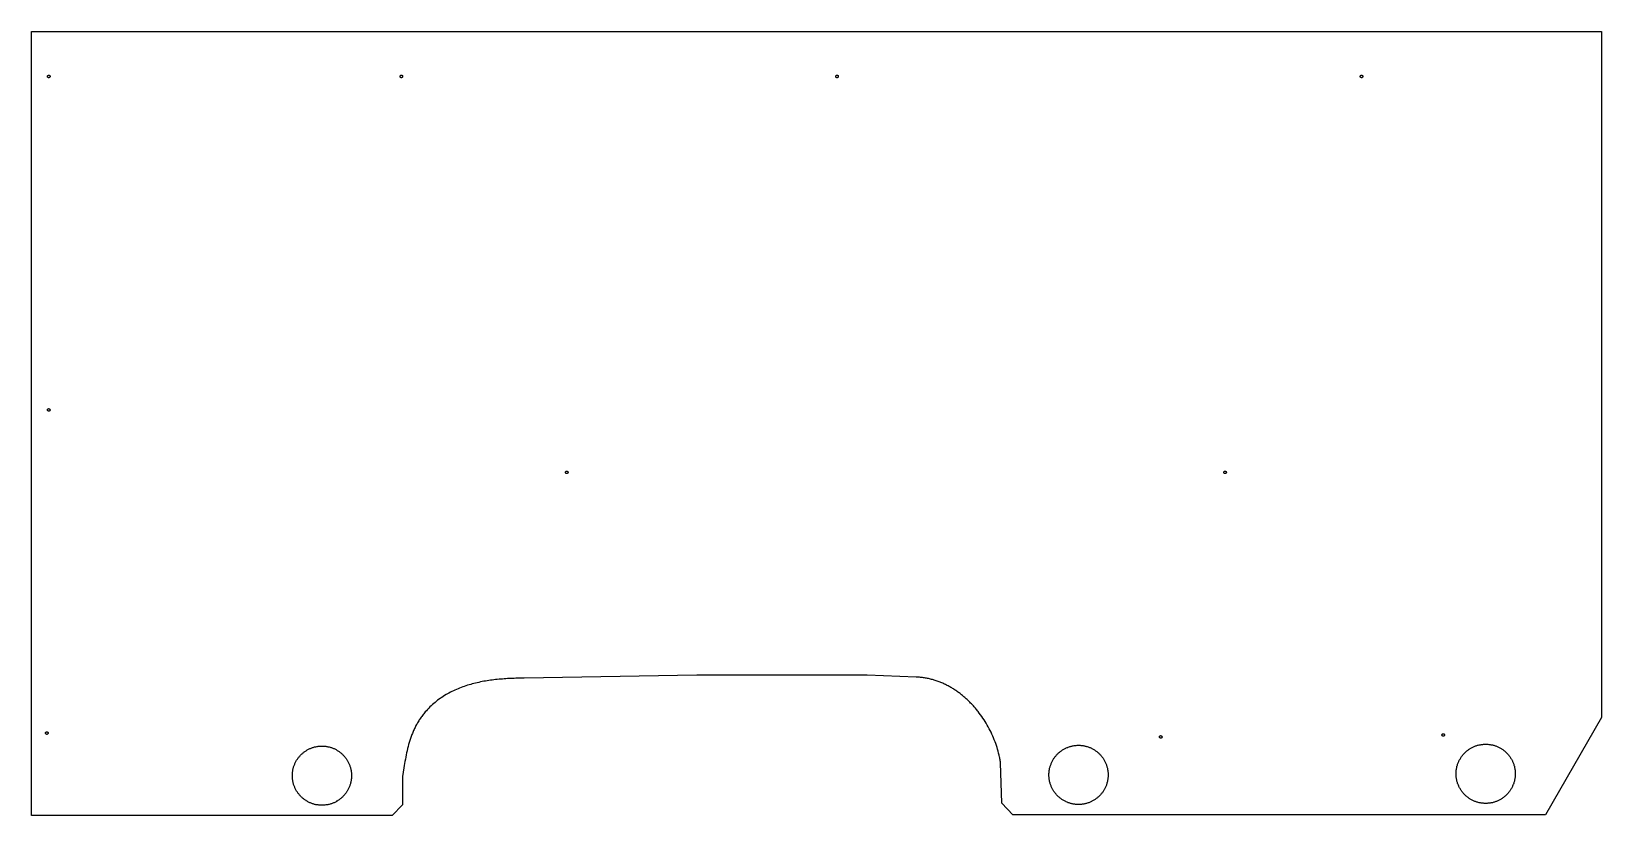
# Model space of a CAD drawing. Extents: x 123 to 9383, y -9826 to -282.
# Drawn here: x 2224 to 4664, y -4717 to -3499 of the extents above; entities that cross this region are included whole.
import ezdxf

# ---------------------------------------------------------------- set-up
doc = ezdxf.new("R2010")
doc.units = 0
doc.layers.add('Default_Layer', color=1, linetype='CONTINUOUS')

msp = doc.modelspace()

# ---------------------------------------------------------------- linework, layer by layer
at = {"layer": 'Default_Layer'}
for points in [[(2801, -4656.2), (2801, -4700.3), (2784.9, -4716.9), (2224.2, -4717), (2224.2, -3498.8), (4664.2, -3498.8), (4664.1, -4031.9), (4664.1, -4564.5), (4577.2, -4715.9), (4163.2, -4715.9), (3749.3, -4715.9), (3732, -4697.5), (3730.2, -4634.9), (3730, -4633.4), (3729.7, -4631.9), (3729.5, -4630.4), (3729.2, -4628.9), (3728.9, -4627.5), (3728.6, -4626), (3727.9, -4623), (3727.2, -4620), (3726.4, -4617), (3725.6, -4614), (3724.7, -4611), (3723.7, -4608.1), (3722.7, -4605.1), (3721.6, -4602.2), (3720.5, -4599.2), (3719.3, -4596.3), (3718.1, -4593.4), (3716.8, -4590.5), (3715.4, -4587.6), (3714, -4584.8), (3712.6, -4582), (3711.1, -4579.2), (3709.5, -4576.4), (3707.9, -4573.6), (3706.2, -4570.9), (3704.5, -4568.2), (3702.8, -4565.6), (3701, -4562.9), (3699.1, -4560.3), (3697.2, -4557.8), (3695.3, -4555.3), (3694.3, -4554), (3693.3, -4552.8), (3692.3, -4551.5), (3691.2, -4550.3), (3690.2, -4549.1), (3689.1, -4547.9), (3688.1, -4546.7), (3687, -4545.6), (3685.9, -4544.4), (3684.9, -4543.2), (3683.7, -4542.1), (3682.6, -4541), (3681.5, -4539.9), (3680.4, -4538.8), (3679.2, -4537.7), (3678.1, -4536.6), (3676.9, -4535.5), (3675.7, -4534.5), (3674.6, -4533.4), (3673.4, -4532.4), (3672.2, -4531.4), (3670.9, -4530.4), (3669.7, -4529.4), (3668.5, -4528.4), (3667.2, -4527.4), (3666, -4526.5), (3664.7, -4525.6), (3663.5, -4524.6), (3662.2, -4523.7), (3660.9, -4522.9), (3659.6, -4522), (3658.3, -4521.1), (3657, -4520.3), (3655.6, -4519.5), (3654.3, -4518.7), (3653, -4517.9), (3651.6, -4517.1), (3650.2, -4516.3), (3648.9, -4515.6), (3647.5, -4514.9), (3646.1, -4514.2), (3644.7, -4513.5), (3643.3, -4512.8), (3641.9, -4512.1), (3640.5, -4511.5), (3639, -4510.9), (3637.6, -4510.3), (3636.2, -4509.7), (3634.7, -4509.1), (3633.2, -4508.6), (3631.8, -4508.1), (3630.3, -4507.5), (3628.8, -4507.1), (3627.3, -4506.6), (3625.8, -4506.1), (3624.3, -4505.7), (3622.8, -4505.3), (3621.3, -4504.9), (3619.8, -4504.5), (3618.2, -4504.2), (3616.7, -4503.9), (3615.2, -4503.6), (3613.6, -4503.3), (3612, -4503), (3610.5, -4502.8), (3608.9, -4502.6), (3607.3, -4502.4), (3605.7, -4502.2), (3604.1, -4502), (3602.5, -4501.9), (3600.9, -4501.8), (3599.3, -4501.7), (3522.7, -4498.6), (3258.2, -4498.6), (2990.1, -4503.6), (2985, -4503.6), (2979.8, -4503.7), (2977.2, -4503.7), (2974.5, -4503.8), (2971.9, -4503.9), (2969.3, -4504), (2966.7, -4504.1), (2964, -4504.2), (2961.4, -4504.4), (2958.8, -4504.6), (2956.1, -4504.8), (2953.5, -4505), (2950.9, -4505.2), (2948.2, -4505.5), (2945.6, -4505.8), (2943, -4506.1), (2940.4, -4506.4), (2937.7, -4506.8), (2935.1, -4507.2), (2932.5, -4507.6), (2929.9, -4508), (2927.3, -4508.4), (2924.7, -4508.9), (2922.1, -4509.4), (2919.6, -4510), (2917, -4510.6), (2914.4, -4511.2), (2911.9, -4511.8), (2909.3, -4512.5), (2906.8, -4513.2), (2904.3, -4513.9), (2901.8, -4514.6), (2899.3, -4515.4), (2896.8, -4516.3), (2894.4, -4517.1), (2891.9, -4518), (2889.5, -4519), (2887.1, -4520), (2884.7, -4521), (2882.3, -4522), (2880, -4523.1), (2877.7, -4524.2), (2875.3, -4525.4), (2873, -4526.6), (2870.8, -4527.9), (2868.5, -4529.1), (2866.3, -4530.5), (2864.1, -4531.9), (2861.9, -4533.3), (2859.8, -4534.7), (2857.6, -4536.3), (2855.5, -4537.8), (2853.5, -4539.4), (2851.4, -4541.1), (2849.4, -4542.8), (2847.4, -4544.5), (2845.4, -4546.3), (2843.5, -4548.1), (2841.6, -4550), (2839.7, -4552), (2837.9, -4554), (2836.1, -4556), (2835, -4557.4), (2833.9, -4558.7), (2832.8, -4560.1), (2831.7, -4561.4), (2830.7, -4562.8), (2829.7, -4564.2), (2828.7, -4565.6), (2827.8, -4567), (2826.9, -4568.4), (2826, -4569.9), (2825.1, -4571.3), (2824.2, -4572.7), (2823.4, -4574.2), (2822.6, -4575.7), (2821.8, -4577.1), (2821, -4578.6), (2820.3, -4580.1), (2819.5, -4581.6), (2818.8, -4583.1), (2818.2, -4584.6), (2817.5, -4586.1), (2816.8, -4587.7), (2816.2, -4589.2), (2815.6, -4590.8), (2815, -4592.3), (2814.4, -4593.9), (2813.9, -4595.4), (2813.3, -4597), (2812.8, -4598.6), (2812.3, -4600.1), (2811.8, -4601.7), (2811.3, -4603.3), (2810.4, -4606.5), (2809.5, -4609.8), (2808.7, -4613), (2807.9, -4616.2), (2807.2, -4619.5), (2806.5, -4622.8), (2805.9, -4626.1), (2805.3, -4629.4), (2804.7, -4632.8), (2804.1, -4636.1), (2803.6, -4639.4), (2803.1, -4642.8), (2802.1, -4649.5), (2801.1, -4656.2), (2801, -4656.2)], [(2253.1, -3568.8), (2253.1, -3569), (2253.1, -3569.2), (2253, -3569.4), (2253, -3569.6), (2252.9, -3569.7), (2252.8, -3569.9), (2252.7, -3570.1), (2252.5, -3570.2), (2252.4, -3570.3), (2252.3, -3570.4), (2252.1, -3570.5), (2251.9, -3570.6), (2251.7, -3570.7), (2251.5, -3570.7), (2251.3, -3570.8), (2251.1, -3570.8), (2250.9, -3570.8), (2250.7, -3570.7), (2250.5, -3570.7), (2250.4, -3570.6), (2250.2, -3570.5), (2250, -3570.4), (2249.9, -3570.3), (2249.7, -3570.2), (2249.6, -3570.1), (2249.5, -3569.9), (2249.4, -3569.7), (2249.3, -3569.6), (2249.2, -3569.4), (2249.2, -3569.2), (2249.1, -3569), (2249.1, -3568.8), (2249.1, -3568.6), (2249.2, -3568.4), (2249.2, -3568.2), (2249.3, -3568), (2249.4, -3567.8), (2249.5, -3567.7), (2249.6, -3567.5), (2249.7, -3567.4), (2249.9, -3567.2), (2250, -3567.1), (2250.2, -3567), (2250.4, -3566.9), (2250.5, -3566.9), (2250.7, -3566.8), (2250.9, -3566.8), (2251.1, -3566.8), (2251.3, -3566.8), (2251.5, -3566.8), (2251.7, -3566.9), (2251.9, -3566.9), (2252.1, -3567), (2252.3, -3567.1), (2252.4, -3567.2), (2252.5, -3567.4), (2252.7, -3567.5), (2252.8, -3567.7), (2252.9, -3567.8), (2253, -3568), (2253, -3568.2), (2253.1, -3568.4), (2253.1, -3568.6), (2253.1, -3568.8)], [(2801.1, -3568.8), (2801.1, -3569), (2801.1, -3569.2), (2801, -3569.4), (2801, -3569.6), (2800.9, -3569.7), (2800.8, -3569.9), (2800.7, -3570.1), (2800.5, -3570.2), (2800.4, -3570.3), (2800.3, -3570.4), (2800.1, -3570.5), (2799.9, -3570.6), (2799.7, -3570.7), (2799.5, -3570.7), (2799.3, -3570.8), (2799.1, -3570.8), (2798.9, -3570.8), (2798.7, -3570.7), (2798.5, -3570.7), (2798.4, -3570.6), (2798.2, -3570.5), (2798, -3570.4), (2797.9, -3570.3), (2797.7, -3570.2), (2797.6, -3570.1), (2797.5, -3569.9), (2797.4, -3569.7), (2797.3, -3569.6), (2797.2, -3569.4), (2797.2, -3569.2), (2797.1, -3569), (2797.1, -3568.8), (2797.1, -3568.6), (2797.2, -3568.4), (2797.2, -3568.2), (2797.3, -3568), (2797.4, -3567.8), (2797.5, -3567.7), (2797.6, -3567.5), (2797.7, -3567.4), (2797.9, -3567.2), (2798, -3567.1), (2798.2, -3567), (2798.4, -3566.9), (2798.5, -3566.9), (2798.7, -3566.8), (2798.9, -3566.8), (2799.1, -3566.8), (2799.3, -3566.8), (2799.5, -3566.8), (2799.7, -3566.9), (2799.9, -3566.9), (2800.1, -3567), (2800.3, -3567.1), (2800.4, -3567.2), (2800.5, -3567.4), (2800.7, -3567.5), (2800.8, -3567.7), (2800.9, -3567.8), (2801, -3568), (2801, -3568.2), (2801.1, -3568.4), (2801.1, -3568.6), (2801.1, -3568.8)], [(3478.1, -3568.8), (3478.1, -3569), (3478.1, -3569.2), (3478, -3569.4), (3478, -3569.6), (3477.9, -3569.7), (3477.8, -3569.9), (3477.7, -3570.1), (3477.5, -3570.2), (3477.4, -3570.3), (3477.3, -3570.4), (3477.1, -3570.5), (3476.9, -3570.6), (3476.7, -3570.7), (3476.5, -3570.7), (3476.3, -3570.8), (3476.1, -3570.8), (3475.9, -3570.8), (3475.7, -3570.7), (3475.5, -3570.7), (3475.4, -3570.6), (3475.2, -3570.5), (3475, -3570.4), (3474.9, -3570.3), (3474.7, -3570.2), (3474.6, -3570.1), (3474.5, -3569.9), (3474.4, -3569.7), (3474.3, -3569.6), (3474.2, -3569.4), (3474.2, -3569.2), (3474.1, -3569), (3474.1, -3568.8), (3474.1, -3568.6), (3474.2, -3568.4), (3474.2, -3568.2), (3474.3, -3568), (3474.4, -3567.8), (3474.5, -3567.7), (3474.6, -3567.5), (3474.7, -3567.4), (3474.9, -3567.2), (3475, -3567.1), (3475.2, -3567), (3475.4, -3566.9), (3475.5, -3566.9), (3475.7, -3566.8), (3475.9, -3566.8), (3476.1, -3566.8), (3476.3, -3566.8), (3476.5, -3566.8), (3476.7, -3566.9), (3476.9, -3566.9), (3477.1, -3567), (3477.3, -3567.1), (3477.4, -3567.2), (3477.5, -3567.4), (3477.7, -3567.5), (3477.8, -3567.7), (3477.9, -3567.8), (3478, -3568), (3478, -3568.2), (3478.1, -3568.4), (3478.1, -3568.6), (3478.1, -3568.8)], [(4293.1, -3568.8), (4293.1, -3569), (4293.1, -3569.2), (4293, -3569.4), (4293, -3569.6), (4292.9, -3569.7), (4292.8, -3569.9), (4292.7, -3570.1), (4292.5, -3570.2), (4292.4, -3570.3), (4292.3, -3570.4), (4292.1, -3570.5), (4291.9, -3570.6), (4291.7, -3570.7), (4291.5, -3570.7), (4291.3, -3570.8), (4291.1, -3570.8), (4290.9, -3570.8), (4290.7, -3570.7), (4290.5, -3570.7), (4290.4, -3570.6), (4290.2, -3570.5), (4290, -3570.4), (4289.9, -3570.3), (4289.7, -3570.2), (4289.6, -3570.1), (4289.5, -3569.9), (4289.4, -3569.7), (4289.3, -3569.6), (4289.2, -3569.4), (4289.2, -3569.2), (4289.1, -3569), (4289.1, -3568.8), (4289.1, -3568.6), (4289.2, -3568.4), (4289.2, -3568.2), (4289.3, -3568), (4289.4, -3567.8), (4289.5, -3567.7), (4289.6, -3567.5), (4289.7, -3567.4), (4289.9, -3567.2), (4290, -3567.1), (4290.2, -3567), (4290.4, -3566.9), (4290.5, -3566.9), (4290.7, -3566.8), (4290.9, -3566.8), (4291.1, -3566.8), (4291.3, -3566.8), (4291.5, -3566.8), (4291.7, -3566.9), (4291.9, -3566.9), (4292.1, -3567), (4292.3, -3567.1), (4292.4, -3567.2), (4292.5, -3567.4), (4292.7, -3567.5), (4292.8, -3567.7), (4292.9, -3567.8), (4293, -3568), (4293, -3568.2), (4293.1, -3568.4), (4293.1, -3568.6), (4293.1, -3568.8)], [(2253.1, -4086.8), (2253.1, -4087), (2253.1, -4087.2), (2253, -4087.4), (2253, -4087.6), (2252.9, -4087.7), (2252.8, -4087.9), (2252.7, -4088.1), (2252.5, -4088.2), (2252.4, -4088.3), (2252.3, -4088.4), (2252.1, -4088.5), (2251.9, -4088.6), (2251.7, -4088.7), (2251.5, -4088.7), (2251.3, -4088.8), (2251.1, -4088.8), (2250.9, -4088.8), (2250.7, -4088.7), (2250.5, -4088.7), (2250.4, -4088.6), (2250.2, -4088.5), (2250, -4088.4), (2249.9, -4088.3), (2249.7, -4088.2), (2249.6, -4088.1), (2249.5, -4087.9), (2249.4, -4087.7), (2249.3, -4087.6), (2249.2, -4087.4), (2249.2, -4087.2), (2249.1, -4087), (2249.1, -4086.8), (2249.1, -4086.6), (2249.2, -4086.4), (2249.2, -4086.2), (2249.3, -4086), (2249.4, -4085.8), (2249.5, -4085.7), (2249.6, -4085.5), (2249.7, -4085.4), (2249.9, -4085.2), (2250, -4085.1), (2250.2, -4085), (2250.4, -4084.9), (2250.5, -4084.9), (2250.7, -4084.8), (2250.9, -4084.8), (2251.1, -4084.8), (2251.3, -4084.8), (2251.5, -4084.8), (2251.7, -4084.9), (2251.9, -4084.9), (2252.1, -4085), (2252.3, -4085.1), (2252.4, -4085.2), (2252.5, -4085.4), (2252.7, -4085.5), (2252.8, -4085.7), (2252.9, -4085.8), (2253, -4086), (2253, -4086.2), (2253.1, -4086.4), (2253.1, -4086.6), (2253.1, -4086.8)], [(3058.1, -4183.8), (3058.1, -4184), (3058.1, -4184.2), (3058, -4184.4), (3058, -4184.6), (3057.9, -4184.7), (3057.8, -4184.9), (3057.7, -4185.1), (3057.5, -4185.2), (3057.4, -4185.3), (3057.3, -4185.4), (3057.1, -4185.5), (3056.9, -4185.6), (3056.7, -4185.7), (3056.5, -4185.7), (3056.3, -4185.8), (3056.1, -4185.8), (3055.9, -4185.8), (3055.7, -4185.7), (3055.5, -4185.7), (3055.4, -4185.6), (3055.2, -4185.5), (3055, -4185.4), (3054.9, -4185.3), (3054.7, -4185.2), (3054.6, -4185.1), (3054.5, -4184.9), (3054.4, -4184.7), (3054.3, -4184.6), (3054.2, -4184.4), (3054.2, -4184.2), (3054.1, -4184), (3054.1, -4183.8), (3054.1, -4183.6), (3054.2, -4183.4), (3054.2, -4183.2), (3054.3, -4183), (3054.4, -4182.8), (3054.5, -4182.7), (3054.6, -4182.5), (3054.7, -4182.4), (3054.9, -4182.2), (3055, -4182.1), (3055.2, -4182), (3055.4, -4181.9), (3055.5, -4181.9), (3055.7, -4181.8), (3055.9, -4181.8), (3056.1, -4181.8), (3056.3, -4181.8), (3056.5, -4181.8), (3056.7, -4181.9), (3056.9, -4181.9), (3057.1, -4182), (3057.3, -4182.1), (3057.4, -4182.2), (3057.5, -4182.4), (3057.7, -4182.5), (3057.8, -4182.7), (3057.9, -4182.8), (3058, -4183), (3058, -4183.2), (3058.1, -4183.4), (3058.1, -4183.6), (3058.1, -4183.8)], [(4081.1, -4183.8), (4081.1, -4184), (4081.1, -4184.2), (4081, -4184.4), (4081, -4184.6), (4080.9, -4184.7), (4080.8, -4184.9), (4080.7, -4185.1), (4080.5, -4185.2), (4080.4, -4185.3), (4080.3, -4185.4), (4080.1, -4185.5), (4079.9, -4185.6), (4079.7, -4185.7), (4079.5, -4185.7), (4079.3, -4185.8), (4079.1, -4185.8), (4078.9, -4185.8), (4078.7, -4185.7), (4078.5, -4185.7), (4078.4, -4185.6), (4078.2, -4185.5), (4078, -4185.4), (4077.9, -4185.3), (4077.7, -4185.2), (4077.6, -4185.1), (4077.5, -4184.9), (4077.4, -4184.7), (4077.3, -4184.6), (4077.2, -4184.4), (4077.2, -4184.2), (4077.1, -4184), (4077.1, -4183.8), (4077.1, -4183.6), (4077.2, -4183.4), (4077.2, -4183.2), (4077.3, -4183), (4077.4, -4182.8), (4077.5, -4182.7), (4077.6, -4182.5), (4077.7, -4182.4), (4077.9, -4182.2), (4078, -4182.1), (4078.2, -4182), (4078.4, -4181.9), (4078.5, -4181.9), (4078.7, -4181.8), (4078.9, -4181.8), (4079.1, -4181.8), (4079.3, -4181.8), (4079.5, -4181.8), (4079.7, -4181.9), (4079.9, -4181.9), (4080.1, -4182), (4080.3, -4182.1), (4080.4, -4182.2), (4080.5, -4182.4), (4080.7, -4182.5), (4080.8, -4182.7), (4080.9, -4182.8), (4081, -4183), (4081, -4183.2), (4081.1, -4183.4), (4081.1, -4183.6), (4081.1, -4183.8)], [(2250.1, -4588.8), (2250.1, -4589), (2250.1, -4589.2), (2250, -4589.4), (2250, -4589.6), (2249.9, -4589.7), (2249.8, -4589.9), (2249.7, -4590.1), (2249.5, -4590.2), (2249.4, -4590.3), (2249.3, -4590.4), (2249.1, -4590.5), (2248.9, -4590.6), (2248.7, -4590.7), (2248.5, -4590.7), (2248.3, -4590.8), (2248.1, -4590.8), (2247.9, -4590.8), (2247.7, -4590.7), (2247.5, -4590.7), (2247.4, -4590.6), (2247.2, -4590.5), (2247, -4590.4), (2246.9, -4590.3), (2246.7, -4590.2), (2246.6, -4590.1), (2246.5, -4589.9), (2246.4, -4589.7), (2246.3, -4589.6), (2246.2, -4589.4), (2246.2, -4589.2), (2246.1, -4589), (2246.1, -4588.8), (2246.1, -4588.6), (2246.2, -4588.4), (2246.2, -4588.2), (2246.3, -4588), (2246.4, -4587.8), (2246.5, -4587.7), (2246.6, -4587.5), (2246.7, -4587.4), (2246.9, -4587.2), (2247, -4587.1), (2247.2, -4587), (2247.4, -4586.9), (2247.5, -4586.9), (2247.7, -4586.8), (2247.9, -4586.8), (2248.1, -4586.8), (2248.3, -4586.8), (2248.5, -4586.8), (2248.7, -4586.9), (2248.9, -4586.9), (2249.1, -4587), (2249.3, -4587.1), (2249.4, -4587.2), (2249.5, -4587.4), (2249.7, -4587.5), (2249.8, -4587.7), (2249.9, -4587.8), (2250, -4588), (2250, -4588.2), (2250.1, -4588.4), (2250.1, -4588.6), (2250.1, -4588.8)], [(2721.7, -4654.9), (2721.6, -4656.1), (2721.6, -4657.3), (2721.5, -4658.5), (2721.4, -4659.6), (2721.3, -4660.8), (2721.1, -4661.9), (2720.9, -4663.1), (2720.7, -4664.2), (2720.5, -4665.3), (2720.2, -4666.4), (2719.9, -4667.5), (2719.6, -4668.6), (2719.2, -4669.7), (2718.9, -4670.7), (2718.5, -4671.8), (2718, -4672.8), (2717.6, -4673.8), (2717.1, -4674.9), (2716.6, -4675.9), (2716.1, -4676.8), (2715.6, -4677.8), (2715, -4678.8), (2714.4, -4679.7), (2713.8, -4680.6), (2713.2, -4681.5), (2712.5, -4682.4), (2711.8, -4683.3), (2711.1, -4684.2), (2710.4, -4685), (2709.7, -4685.8), (2708.9, -4686.7), (2708.2, -4687.4), (2707.4, -4688.2), (2706.6, -4689), (2705.8, -4689.7), (2704.9, -4690.4), (2704.1, -4691.1), (2703.2, -4691.8), (2702.3, -4692.4), (2701.4, -4693.1), (2700.4, -4693.7), (2699.5, -4694.3), (2698.5, -4694.8), (2697.6, -4695.4), (2696.6, -4695.9), (2695.6, -4696.4), (2694.6, -4696.9), (2693.6, -4697.3), (2692.5, -4697.7), (2691.5, -4698.1), (2690.4, -4698.5), (2689.3, -4698.9), (2688.2, -4699.2), (2687.1, -4699.5), (2686, -4699.7), (2684.9, -4700), (2683.8, -4700.2), (2682.7, -4700.4), (2681.5, -4700.5), (2680.4, -4700.7), (2679.2, -4700.8), (2678, -4700.9), (2676.8, -4700.9), (2675.7, -4700.9), (2674.5, -4700.9), (2673.3, -4700.9), (2672.1, -4700.8), (2670.9, -4700.7), (2669.8, -4700.5), (2668.6, -4700.4), (2667.5, -4700.2), (2666.4, -4700), (2665.3, -4699.7), (2664.2, -4699.5), (2663.1, -4699.2), (2662, -4698.9), (2660.9, -4698.5), (2659.8, -4698.1), (2658.8, -4697.7), (2657.7, -4697.3), (2656.7, -4696.9), (2655.7, -4696.4), (2654.7, -4695.9), (2653.7, -4695.4), (2652.8, -4694.8), (2651.8, -4694.3), (2650.9, -4693.7), (2649.9, -4693.1), (2649, -4692.4), (2648.1, -4691.8), (2647.3, -4691.1), (2646.4, -4690.4), (2645.5, -4689.7), (2644.7, -4689), (2643.9, -4688.2), (2643.1, -4687.4), (2642.4, -4686.7), (2641.6, -4685.8), (2640.9, -4685), (2640.2, -4684.2), (2639.5, -4683.3), (2638.8, -4682.4), (2638.1, -4681.5), (2637.5, -4680.6), (2636.9, -4679.7), (2636.3, -4678.8), (2635.7, -4677.8), (2635.2, -4676.8), (2634.7, -4675.9), (2634.2, -4674.9), (2633.7, -4673.8), (2633.3, -4672.8), (2632.8, -4671.8), (2632.4, -4670.7), (2632.1, -4669.7), (2631.7, -4668.6), (2631.4, -4667.5), (2631.1, -4666.4), (2630.8, -4665.3), (2630.6, -4664.2), (2630.4, -4663.1), (2630.2, -4661.9), (2630, -4660.8), (2629.9, -4659.6), (2629.8, -4658.5), (2629.7, -4657.3), (2629.7, -4656.1), (2629.7, -4654.9), (2629.7, -4653.7), (2629.7, -4652.6), (2629.8, -4651.4), (2629.9, -4650.2), (2630, -4649.1), (2630.2, -4647.9), (2630.4, -4646.8), (2630.6, -4645.6), (2630.8, -4644.5), (2631.1, -4643.4), (2631.4, -4642.3), (2631.7, -4641.2), (2632.1, -4640.2), (2632.4, -4639.1), (2632.8, -4638.1), (2633.3, -4637), (2633.7, -4636), (2634.2, -4635), (2634.7, -4634), (2635.2, -4633), (2635.7, -4632), (2636.3, -4631.1), (2636.9, -4630.1), (2637.5, -4629.2), (2638.1, -4628.3), (2638.8, -4627.4), (2639.5, -4626.5), (2640.2, -4625.7), (2640.9, -4624.8), (2641.6, -4624), (2642.4, -4623.2), (2643.1, -4622.4), (2643.9, -4621.6), (2644.7, -4620.9), (2645.5, -4620.1), (2646.4, -4619.4), (2647.3, -4618.7), (2648.1, -4618.1), (2649, -4617.4), (2649.9, -4616.8), (2650.9, -4616.2), (2651.8, -4615.6), (2652.8, -4615), (2653.7, -4614.5), (2654.7, -4614), (2655.7, -4613.5), (2656.7, -4613), (2657.7, -4612.5), (2658.8, -4612.1), (2659.8, -4611.7), (2660.9, -4611.3), (2662, -4611), (2663.1, -4610.7), (2664.2, -4610.4), (2665.3, -4610.1), (2666.4, -4609.9), (2667.5, -4609.6), (2668.6, -4609.4), (2669.8, -4609.3), (2670.9, -4609.2), (2672.1, -4609.1), (2673.3, -4609), (2674.5, -4608.9), (2675.7, -4608.9), (2676.8, -4608.9), (2678, -4609), (2679.2, -4609.1), (2680.4, -4609.2), (2681.5, -4609.3), (2682.7, -4609.4), (2683.8, -4609.6), (2684.9, -4609.9), (2686, -4610.1), (2687.1, -4610.4), (2688.2, -4610.7), (2689.3, -4611), (2690.4, -4611.3), (2691.5, -4611.7), (2692.5, -4612.1), (2693.6, -4612.5), (2694.6, -4613), (2695.6, -4613.5), (2696.6, -4614), (2697.6, -4614.5), (2698.5, -4615), (2699.5, -4615.6), (2700.4, -4616.2), (2701.4, -4616.8), (2702.3, -4617.4), (2703.2, -4618.1), (2704.1, -4618.7), (2704.9, -4619.4), (2705.8, -4620.1), (2706.6, -4620.9), (2707.4, -4621.6), (2708.2, -4622.4), (2708.9, -4623.2), (2709.7, -4624), (2710.4, -4624.8), (2711.1, -4625.7), (2711.8, -4626.5), (2712.5, -4627.4), (2713.2, -4628.3), (2713.8, -4629.2), (2714.4, -4630.1), (2715, -4631.1), (2715.6, -4632), (2716.1, -4633), (2716.6, -4634), (2717.1, -4635), (2717.6, -4636), (2718, -4637), (2718.5, -4638.1), (2718.9, -4639.1), (2719.2, -4640.2), (2719.6, -4641.2), (2719.9, -4642.3), (2720.2, -4643.4), (2720.5, -4644.5), (2720.7, -4645.6), (2720.9, -4646.8), (2721.1, -4647.9), (2721.3, -4649.1), (2721.4, -4650.2), (2721.5, -4651.4), (2721.6, -4652.6), (2721.6, -4653.7), (2721.7, -4654.9)], [(3897.4, -4653.8), (3897.3, -4655), (3897.3, -4656.1), (3897.2, -4657.3), (3897.1, -4658.5), (3897, -4659.6), (3896.8, -4660.8), (3896.6, -4661.9), (3896.4, -4663), (3896.2, -4664.2), (3895.9, -4665.3), (3895.6, -4666.4), (3895.3, -4667.4), (3894.9, -4668.5), (3894.6, -4669.6), (3894.2, -4670.6), (3893.7, -4671.7), (3893.3, -4672.7), (3892.8, -4673.7), (3892.3, -4674.7), (3891.8, -4675.7), (3891.3, -4676.7), (3890.7, -4677.6), (3890.1, -4678.6), (3889.5, -4679.5), (3888.9, -4680.4), (3888.2, -4681.3), (3887.5, -4682.2), (3886.9, -4683), (3886.1, -4683.9), (3885.4, -4684.7), (3884.7, -4685.5), (3883.9, -4686.3), (3883.1, -4687.1), (3882.3, -4687.8), (3881.5, -4688.6), (3880.6, -4689.3), (3879.8, -4690), (3878.9, -4690.6), (3878, -4691.3), (3877.1, -4691.9), (3876.2, -4692.5), (3875.2, -4693.1), (3874.3, -4693.7), (3873.3, -4694.2), (3872.3, -4694.7), (3871.3, -4695.2), (3870.3, -4695.7), (3869.3, -4696.2), (3868.2, -4696.6), (3867.2, -4697), (3866.1, -4697.4), (3865, -4697.7), (3864, -4698), (3862.9, -4698.3), (3861.7, -4698.6), (3860.6, -4698.8), (3859.5, -4699.1), (3858.4, -4699.2), (3857.2, -4699.4), (3856.1, -4699.5), (3854.9, -4699.6), (3853.7, -4699.7), (3852.5, -4699.8), (3851.4, -4699.8), (3850.2, -4699.8), (3849, -4699.7), (3847.8, -4699.6), (3846.7, -4699.5), (3845.5, -4699.4), (3844.4, -4699.2), (3843.2, -4699.1), (3842.1, -4698.8), (3841, -4698.6), (3839.9, -4698.3), (3838.8, -4698), (3837.7, -4697.7), (3836.6, -4697.4), (3835.5, -4697), (3834.5, -4696.6), (3833.5, -4696.2), (3832.4, -4695.7), (3831.4, -4695.2), (3830.4, -4694.7), (3829.4, -4694.2), (3828.5, -4693.7), (3827.5, -4693.1), (3826.6, -4692.5), (3825.6, -4691.9), (3824.7, -4691.3), (3823.8, -4690.6), (3823, -4690), (3822.1, -4689.3), (3821.3, -4688.6), (3820.4, -4687.8), (3819.6, -4687.1), (3818.8, -4686.3), (3818.1, -4685.5), (3817.3, -4684.7), (3816.6, -4683.9), (3815.9, -4683), (3815.2, -4682.2), (3814.5, -4681.3), (3813.8, -4680.4), (3813.2, -4679.5), (3812.6, -4678.6), (3812, -4677.6), (3811.5, -4676.7), (3810.9, -4675.7), (3810.4, -4674.7), (3809.9, -4673.7), (3809.4, -4672.7), (3809, -4671.7), (3808.6, -4670.6), (3808.2, -4669.6), (3807.8, -4668.5), (3807.4, -4667.4), (3807.1, -4666.4), (3806.8, -4665.3), (3806.5, -4664.2), (3806.3, -4663), (3806.1, -4661.9), (3805.9, -4660.8), (3805.7, -4659.6), (3805.6, -4658.5), (3805.5, -4657.3), (3805.4, -4656.1), (3805.4, -4655), (3805.4, -4653.8), (3805.4, -4652.6), (3805.4, -4651.4), (3805.5, -4650.2), (3805.6, -4649.1), (3805.7, -4647.9), (3805.9, -4646.8), (3806.1, -4645.6), (3806.3, -4644.5), (3806.5, -4643.4), (3806.8, -4642.3), (3807.1, -4641.2), (3807.4, -4640.1), (3807.8, -4639), (3808.2, -4638), (3808.6, -4636.9), (3809, -4635.9), (3809.4, -4634.8), (3809.9, -4633.8), (3810.4, -4632.8), (3810.9, -4631.8), (3811.5, -4630.9), (3812, -4629.9), (3812.6, -4629), (3813.2, -4628), (3813.8, -4627.1), (3814.5, -4626.2), (3815.2, -4625.4), (3815.9, -4624.5), (3816.6, -4623.7), (3817.3, -4622.8), (3818.1, -4622), (3818.8, -4621.2), (3819.6, -4620.5), (3820.4, -4619.7), (3821.3, -4619), (3822.1, -4618.3), (3823, -4617.6), (3823.8, -4616.9), (3824.7, -4616.3), (3825.6, -4615.6), (3826.6, -4615), (3827.5, -4614.4), (3828.5, -4613.9), (3829.4, -4613.3), (3830.4, -4612.8), (3831.4, -4612.3), (3832.4, -4611.8), (3833.5, -4611.4), (3834.5, -4611), (3835.5, -4610.6), (3836.6, -4610.2), (3837.7, -4609.8), (3838.8, -4609.5), (3839.9, -4609.2), (3841, -4608.9), (3842.1, -4608.7), (3843.2, -4608.5), (3844.4, -4608.3), (3845.5, -4608.1), (3846.7, -4608), (3847.8, -4607.9), (3849, -4607.8), (3850.2, -4607.8), (3851.4, -4607.8), (3852.5, -4607.8), (3853.7, -4607.8), (3854.9, -4607.9), (3856.1, -4608), (3857.2, -4608.1), (3858.4, -4608.3), (3859.5, -4608.5), (3860.6, -4608.7), (3861.7, -4608.9), (3862.9, -4609.2), (3864, -4609.5), (3865, -4609.8), (3866.1, -4610.2), (3867.2, -4610.6), (3868.2, -4611), (3869.3, -4611.4), (3870.3, -4611.8), (3871.3, -4612.3), (3872.3, -4612.8), (3873.3, -4613.3), (3874.3, -4613.9), (3875.2, -4614.4), (3876.2, -4615), (3877.1, -4615.6), (3878, -4616.3), (3878.9, -4616.9), (3879.8, -4617.6), (3880.6, -4618.3), (3881.5, -4619), (3882.3, -4619.7), (3883.1, -4620.5), (3883.9, -4621.2), (3884.7, -4622), (3885.4, -4622.8), (3886.1, -4623.7), (3886.9, -4624.5), (3887.5, -4625.4), (3888.2, -4626.2), (3888.9, -4627.1), (3889.5, -4628), (3890.1, -4629), (3890.7, -4629.9), (3891.3, -4630.9), (3891.8, -4631.8), (3892.3, -4632.8), (3892.8, -4633.8), (3893.3, -4634.8), (3893.7, -4635.9), (3894.2, -4636.9), (3894.6, -4638), (3894.9, -4639), (3895.3, -4640.1), (3895.6, -4641.2), (3895.9, -4642.3), (3896.2, -4643.4), (3896.4, -4644.5), (3896.6, -4645.6), (3896.8, -4646.8), (3897, -4647.9), (3897.1, -4649.1), (3897.2, -4650.2), (3897.3, -4651.4), (3897.3, -4652.6), (3897.4, -4653.8)], [(3981.1, -4594.8), (3981.1, -4595), (3981.1, -4595.2), (3981, -4595.4), (3981, -4595.6), (3980.9, -4595.7), (3980.8, -4595.9), (3980.7, -4596.1), (3980.5, -4596.2), (3980.4, -4596.3), (3980.3, -4596.4), (3980.1, -4596.5), (3979.9, -4596.6), (3979.7, -4596.7), (3979.5, -4596.7), (3979.3, -4596.8), (3979.1, -4596.8), (3978.9, -4596.8), (3978.7, -4596.7), (3978.5, -4596.7), (3978.4, -4596.6), (3978.2, -4596.5), (3978, -4596.4), (3977.9, -4596.3), (3977.7, -4596.2), (3977.6, -4596.1), (3977.5, -4595.9), (3977.4, -4595.7), (3977.3, -4595.6), (3977.2, -4595.4), (3977.2, -4595.2), (3977.1, -4595), (3977.1, -4594.8), (3977.1, -4594.6), (3977.2, -4594.4), (3977.2, -4594.2), (3977.3, -4594), (3977.4, -4593.8), (3977.5, -4593.7), (3977.6, -4593.5), (3977.7, -4593.4), (3977.9, -4593.2), (3978, -4593.1), (3978.2, -4593), (3978.4, -4592.9), (3978.5, -4592.9), (3978.7, -4592.8), (3978.9, -4592.8), (3979.1, -4592.8), (3979.3, -4592.8), (3979.5, -4592.8), (3979.7, -4592.9), (3979.9, -4592.9), (3980.1, -4593), (3980.3, -4593.1), (3980.4, -4593.2), (3980.5, -4593.4), (3980.7, -4593.5), (3980.8, -4593.7), (3980.9, -4593.8), (3981, -4594), (3981, -4594.2), (3981.1, -4594.4), (3981.1, -4594.6), (3981.1, -4594.8)], [(4420.1, -4591.8), (4420.1, -4592), (4420.1, -4592.2), (4420, -4592.4), (4420, -4592.6), (4419.9, -4592.7), (4419.8, -4592.9), (4419.7, -4593.1), (4419.5, -4593.2), (4419.4, -4593.3), (4419.3, -4593.4), (4419.1, -4593.5), (4418.9, -4593.6), (4418.7, -4593.7), (4418.5, -4593.7), (4418.3, -4593.8), (4418.1, -4593.8), (4417.9, -4593.8), (4417.7, -4593.7), (4417.5, -4593.7), (4417.4, -4593.6), (4417.2, -4593.5), (4417, -4593.4), (4416.9, -4593.3), (4416.7, -4593.2), (4416.6, -4593.1), (4416.5, -4592.9), (4416.4, -4592.7), (4416.3, -4592.6), (4416.2, -4592.4), (4416.2, -4592.2), (4416.1, -4592), (4416.1, -4591.8), (4416.1, -4591.6), (4416.2, -4591.4), (4416.2, -4591.2), (4416.3, -4591), (4416.4, -4590.8), (4416.5, -4590.7), (4416.6, -4590.5), (4416.7, -4590.4), (4416.9, -4590.2), (4417, -4590.1), (4417.2, -4590), (4417.4, -4589.9), (4417.5, -4589.9), (4417.7, -4589.8), (4417.9, -4589.8), (4418.1, -4589.8), (4418.3, -4589.8), (4418.5, -4589.8), (4418.7, -4589.9), (4418.9, -4589.9), (4419.1, -4590), (4419.3, -4590.1), (4419.4, -4590.2), (4419.5, -4590.4), (4419.7, -4590.5), (4419.8, -4590.7), (4419.9, -4590.8), (4420, -4591), (4420, -4591.2), (4420.1, -4591.4), (4420.1, -4591.6), (4420.1, -4591.8)], [(4530.1, -4652), (4530.1, -4653.2), (4530, -4654.4), (4529.9, -4655.6), (4529.8, -4656.7), (4529.7, -4657.9), (4529.6, -4659), (4529.4, -4660.2), (4529.1, -4661.3), (4528.9, -4662.4), (4528.6, -4663.5), (4528.3, -4664.6), (4528, -4665.7), (4527.7, -4666.8), (4527.3, -4667.9), (4526.9, -4668.9), (4526.5, -4669.9), (4526, -4671), (4525.5, -4672), (4525, -4673), (4524.5, -4674), (4524, -4674.9), (4523.4, -4675.9), (4522.8, -4676.8), (4522.2, -4677.8), (4521.6, -4678.7), (4520.9, -4679.6), (4520.3, -4680.4), (4519.6, -4681.3), (4518.9, -4682.1), (4518.1, -4683), (4517.4, -4683.8), (4516.6, -4684.6), (4515.8, -4685.3), (4515, -4686.1), (4514.2, -4686.8), (4513.3, -4687.5), (4512.5, -4688.2), (4511.6, -4688.9), (4510.7, -4689.6), (4509.8, -4690.2), (4508.9, -4690.8), (4507.9, -4691.4), (4507, -4691.9), (4506, -4692.5), (4505, -4693), (4504, -4693.5), (4503, -4694), (4502, -4694.4), (4500.9, -4694.9), (4499.9, -4695.3), (4498.8, -4695.6), (4497.8, -4696), (4496.7, -4696.3), (4495.6, -4696.6), (4494.5, -4696.9), (4493.4, -4697.1), (4492.2, -4697.3), (4491.1, -4697.5), (4489.9, -4697.7), (4488.8, -4697.8), (4487.6, -4697.9), (4486.4, -4698), (4485.3, -4698), (4484.1, -4698), (4482.9, -4698), (4481.7, -4698), (4480.5, -4697.9), (4479.4, -4697.8), (4478.2, -4697.7), (4477.1, -4697.5), (4475.9, -4697.3), (4474.8, -4697.1), (4473.7, -4696.9), (4472.6, -4696.6), (4471.5, -4696.3), (4470.4, -4696), (4469.3, -4695.6), (4468.3, -4695.3), (4467.2, -4694.9), (4466.2, -4694.4), (4465.1, -4694), (4464.1, -4693.5), (4463.1, -4693), (4462.2, -4692.5), (4461.2, -4691.9), (4460.2, -4691.4), (4459.3, -4690.8), (4458.4, -4690.2), (4457.5, -4689.6), (4456.6, -4688.9), (4455.7, -4688.2), (4454.8, -4687.5), (4454, -4686.8), (4453.2, -4686.1), (4452.3, -4685.3), (4451.6, -4684.6), (4450.8, -4683.8), (4450, -4683), (4449.3, -4682.1), (4448.6, -4681.3), (4447.9, -4680.4), (4447.2, -4679.6), (4446.6, -4678.7), (4445.9, -4677.8), (4445.3, -4676.8), (4444.7, -4675.9), (4444.2, -4674.9), (4443.6, -4674), (4443.1, -4673), (4442.6, -4672), (4442.1, -4671), (4441.7, -4669.9), (4441.3, -4668.9), (4440.9, -4667.9), (4440.5, -4666.8), (4440.1, -4665.7), (4439.8, -4664.6), (4439.5, -4663.5), (4439.3, -4662.4), (4439, -4661.3), (4438.8, -4660.2), (4438.6, -4659), (4438.4, -4657.9), (4438.3, -4656.7), (4438.2, -4655.6), (4438.1, -4654.4), (4438.1, -4653.2), (4438.1, -4652), (4438.1, -4650.9), (4438.1, -4649.7), (4438.2, -4648.5), (4438.3, -4647.3), (4438.4, -4646.2), (4438.6, -4645), (4438.8, -4643.9), (4439, -4642.8), (4439.3, -4641.7), (4439.5, -4640.5), (4439.8, -4639.4), (4440.1, -4638.4), (4440.5, -4637.3), (4440.9, -4636.2), (4441.3, -4635.2), (4441.7, -4634.1), (4442.1, -4633.1), (4442.6, -4632.1), (4443.1, -4631.1), (4443.6, -4630.1), (4444.2, -4629.1), (4444.7, -4628.2), (4445.3, -4627.2), (4445.9, -4626.3), (4446.6, -4625.4), (4447.2, -4624.5), (4447.9, -4623.6), (4448.6, -4622.8), (4449.3, -4621.9), (4450, -4621.1), (4450.8, -4620.3), (4451.6, -4619.5), (4452.3, -4618.7), (4453.2, -4618), (4454, -4617.3), (4454.8, -4616.5), (4455.7, -4615.9), (4456.6, -4615.2), (4457.5, -4614.5), (4458.4, -4613.9), (4459.3, -4613.3), (4460.2, -4612.7), (4461.2, -4612.1), (4462.2, -4611.6), (4463.1, -4611.1), (4464.1, -4610.6), (4465.1, -4610.1), (4466.2, -4609.7), (4467.2, -4609.2), (4468.3, -4608.8), (4469.3, -4608.5), (4470.4, -4608.1), (4471.5, -4607.8), (4472.6, -4607.5), (4473.7, -4607.2), (4474.8, -4607), (4475.9, -4606.8), (4477.1, -4606.6), (4478.2, -4606.4), (4479.4, -4606.3), (4480.5, -4606.2), (4481.7, -4606.1), (4482.9, -4606.1), (4484.1, -4606), (4485.3, -4606.1), (4486.4, -4606.1), (4487.6, -4606.2), (4488.8, -4606.3), (4489.9, -4606.4), (4491.1, -4606.6), (4492.2, -4606.8), (4493.4, -4607), (4494.5, -4607.2), (4495.6, -4607.5), (4496.7, -4607.8), (4497.8, -4608.1), (4498.8, -4608.5), (4499.9, -4608.8), (4500.9, -4609.2), (4502, -4609.7), (4503, -4610.1), (4504, -4610.6), (4505, -4611.1), (4506, -4611.6), (4507, -4612.1), (4507.9, -4612.7), (4508.9, -4613.3), (4509.8, -4613.9), (4510.7, -4614.5), (4511.6, -4615.2), (4512.5, -4615.9), (4513.3, -4616.5), (4514.2, -4617.3), (4515, -4618), (4515.8, -4618.7), (4516.6, -4619.5), (4517.4, -4620.3), (4518.1, -4621.1), (4518.9, -4621.9), (4519.6, -4622.8), (4520.3, -4623.6), (4520.9, -4624.5), (4521.6, -4625.4), (4522.2, -4626.3), (4522.8, -4627.2), (4523.4, -4628.2), (4524, -4629.1), (4524.5, -4630.1), (4525, -4631.1), (4525.5, -4632.1), (4526, -4633.1), (4526.5, -4634.1), (4526.9, -4635.2), (4527.3, -4636.2), (4527.7, -4637.3), (4528, -4638.4), (4528.3, -4639.4), (4528.6, -4640.5), (4528.9, -4641.7), (4529.1, -4642.8), (4529.4, -4643.9), (4529.6, -4645), (4529.7, -4646.2), (4529.8, -4647.3), (4529.9, -4648.5), (4530, -4649.7), (4530.1, -4650.9), (4530.1, -4652)]]:
    msp.add_lwpolyline(points, close=True, dxfattribs=at)

doc.saveas('drawing.dxf')
